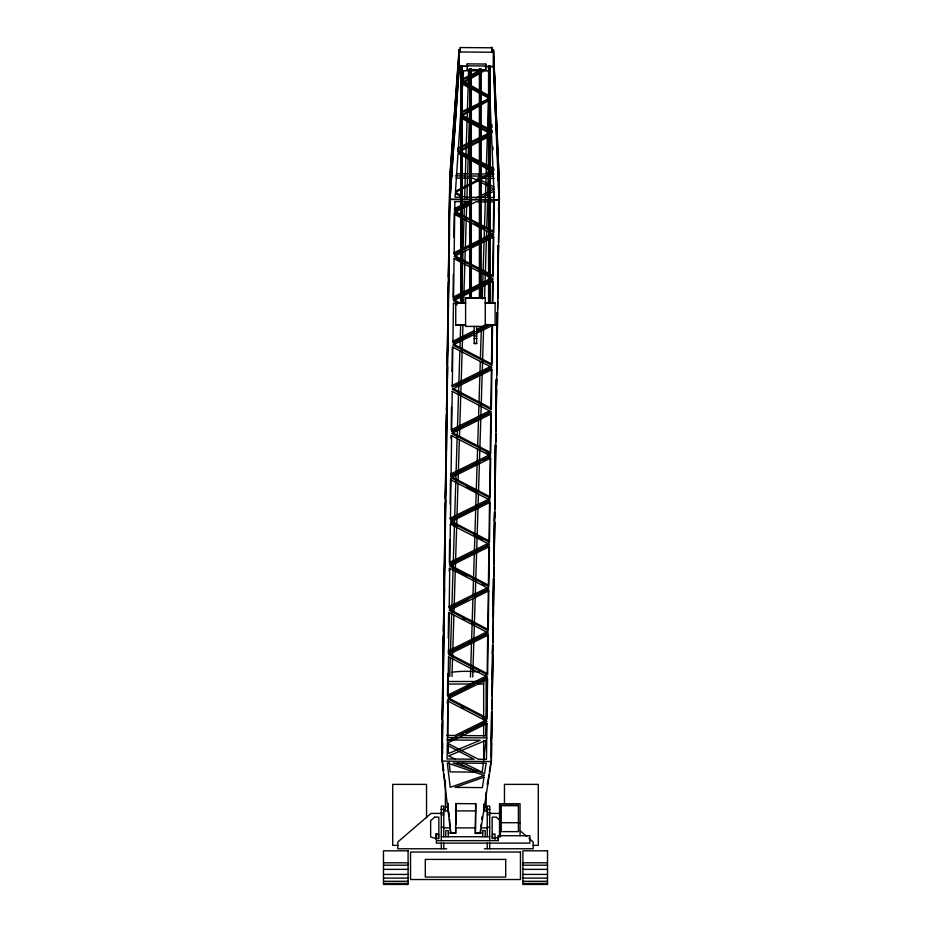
<?xml version="1.0" encoding="UTF-8"?>
<svg xmlns="http://www.w3.org/2000/svg" width="931" height="931" viewBox="0 0 931 931"><rect width="100%" height="100%" fill="white"/><g stroke="black" fill="none" stroke-linecap="round" stroke-linejoin="round"><path stroke-width="1.4" d="M435.976 839.471L435.976 834.001L438.431 834.001L438.431 838.54M438.431 835.235L438.431 834.001M492.569 838.54L492.569 834.001L495.024 834.001L495.024 839.471M498.306 840.646L498.306 835.724L529.89 835.724L529.89 843.114L436.383 843.114L436.383 840.646L498.306 840.646L498.306 835.724M475.66 803.43L475.345 833.385L480.256 833.431L491.347 761.535L499.202 199.839L499.039 176.25L493.5 50.099L492.01 50.088L493.5 50.099L493.465 66.59L498.969 199.839L499.016 176.285L498.574 211.465L499.074 189.528M493.651 68.731L493.674 59.759M442.12 752.69L442.656 720.769M443.331 672.217L443.889 632.3M446.415 451.046L446.973 411.13M460.298 51.973L460.31 47.539L492.301 47.818L492.29 52.264L460.298 51.973L460.31 47.539M491.708 711.703L491.254 742.054M492.196 696.935L492.79 654.865L492.231 694.77M492.848 645.509L492.394 653.806M492.86 646.23L492.848 650.536L492.906 646.265M492.965 617.486L493.407 610.631L492.965 641.983M493.546 578.291L493.023 609.572M494.058 564.233L494.64 522.163L494.082 562.068M494.722 512.085L494.256 521.104M494.827 483.34L495.257 477.929L494.827 509.28M495.42 444.855L494.873 476.87L495.269 444.785M495.909 431.53L496.502 389.461L495.944 429.366M496.56 378.673L496.107 388.402M497.282 312.164L496.723 344.167L497.107 312.711M497.759 298.828L497.899 260.028M498.434 245.249L497.957 255.699M455.678 829.149L455.655 833.21L450.732 833.164L442.144 761.093L441.957 737.527L449.813 175.831L459.053 49.785L460.286 49.797L459.064 49.785L459.076 66.264L467.688 66.357M455.725 824.831L455.981 803.255M467.292 65.368L467.315 63.89L485.761 64.041L485.761 66.497L493.721 66.567L499.423 199.804L450.01 199.385L459.181 66.276L459.053 49.785M467.281 69.534L467.327 65.845L485.784 65.996L485.738 69.697L467.281 69.534L467.269 68.557M485.749 65.519L485.761 64.041M442.016 737.724L442.202 724.039M442.819 679.805L442.26 719.71L443.272 676.534M444.052 591.336L443.493 631.253L444.506 588.066M444.669 547.102L444.11 587.019L445.123 543.832M445.286 502.868L444.739 542.785L445.74 499.598M445.914 458.634L445.355 498.55L446.356 455.364M447.148 370.166L446.589 410.082L447.59 366.895M447.764 325.931L447.206 365.848L448.218 322.661M448.381 281.697L447.823 321.614L448.835 278.427M448.998 237.463L448.439 277.38L449.452 234.193M449.615 193.229L449.056 233.146L449.871 190.471M449.801 180.358L449.859 188.434M449.941 199.199L442.144 761.093L491.347 761.535L491.172 737.969M447.357 703.906L447.392 701.043M447.776 673.904L447.474 695.282L485.842 676.313M448.276 638.224L448.626 612.563M449.208 571.18L449.242 568.329M449.65 539.782L449.324 562.58L488.973 542.982M450.139 504.102L450.499 478.441M451.058 438.478L451.104 435.627M451.5 407.08L451.186 429.878L489.555 410.92M452 371.399L452.338 347.158M453.35 274.377L453.036 297.187L491.405 278.218M453.874 237.265L454.212 213.036L459.251 215.655M486.459 723.445L486.285 735.769L460.694 735.537M487.076 679.269L486.529 717.754L448.707 698.099M487.693 635.035L487.146 673.52L449.324 653.865M488.31 590.801L487.774 629.286L449.941 609.63M488.926 546.567L488.391 585.052L450.557 565.396M489.543 502.333L489.008 540.83L451.174 521.162M490.777 413.864L490.241 452.361L452.408 432.694M491.393 369.63L490.858 408.127L453.025 388.46M492.01 325.396L491.475 363.893L453.653 344.226M492.336 302.552L492.627 281.162M493.255 236.928L492.708 275.425L454.887 255.769M493.744 201.247L493.325 231.191L455.503 211.535M493.791 198.396L493.884 191.274L481.094 197.593M492.836 302.563L493.139 281.185L453.49 300.783L457.272 302.75M491.219 738.167L491.533 711.854M492.045 679.514L492.476 645.09M492.953 610.247L493.453 578.209M493.896 546.811L494.373 512.55M495.769 412.677L496.176 379.476M497.62 279.987L498.097 245.726M491.359 757.019L491.556 743.334L491.265 744.09M491.615 739.005L491.999 711.924M492.034 709.073L492.173 699.1M493.465 606.302L493.849 579.222M493.884 576.37L494.024 566.397M494.698 517.834L494.78 512.131M495.327 473.6L495.723 445.099M495.758 442.248L495.874 433.695M496.56 385.131L496.642 379.429M496.7 375.158L497.119 345.226L496.689 346.332M497.177 340.897L497.573 312.397M497.608 309.546L497.736 300.992M498.411 252.441L498.516 245.307M498.55 242.456L498.969 212.524L498.55 213.63M499.028 208.207L499.144 199.641M455.655 833.21L456.167 803.581L475.857 803.756L475.345 833.385M492.301 47.818L492.29 52.264M449.708 676.395L450.301 657.507M450.534 650.245L454.607 519.51M454.7 516.612L459.867 351.01M459.961 348.113L460.193 340.851M460.275 337.941L460.682 324.872M462.23 275.483L462.637 262.402M462.73 259.505L462.951 252.243M463.044 249.333L463.999 218.832M464.092 215.922L464.36 207.206M464.453 204.308L464.546 201.399M464.627 198.489L468.619 70.663M451.977 676.441L452.745 651.747M452.838 648.849L453.886 615.438M453.967 612.528L454.107 608.176M454.2 605.266L455.515 563.139M455.608 560.241L456.644 526.83M456.737 523.92L456.923 518.113M457.005 515.204L458.005 483.247M458.099 480.349L459.367 439.676M459.46 436.767L461.089 384.48M461.182 381.57L462.951 324.919M463.626 303.134L466.664 205.809M466.897 198.547L467.571 176.75M467.665 173.853L470.888 70.721M470.458 677.093L470.749 667.702M470.795 666.363L471.517 643.135M471.61 640.225L472.925 598.133M473.006 595.223L474.321 553.119M474.414 550.221L476.183 493.605M476.276 490.695L477.091 464.569M477.184 461.66L477.591 448.591M477.684 445.693L478.499 419.555M478.592 416.657L478.953 405.043M479.034 402.134L479.896 374.553M479.989 371.644L480.315 361.484M480.396 358.586L481.397 326.641M482.258 299.06L482.665 285.992M482.758 283.094L484.073 240.989M484.167 238.08L484.434 229.375M484.527 226.466L486.017 178.566M486.157 174.202L489.24 75.481M472.727 676.918L475.217 597.027M475.31 594.118L476.625 551.99M476.719 549.092L477.987 508.419M478.08 505.51L478.441 493.896M478.534 490.986L479.395 463.394M479.488 460.484L480.803 418.356M480.885 415.447L482.2 373.331M482.293 370.422L483.561 329.749M484.562 297.792L484.97 284.723M485.063 281.814L485.284 274.552M485.377 271.643L486.645 230.981M486.738 228.072L487.553 201.922M487.693 197.57L488.286 178.682M488.414 174.33L489.229 148.18M461.299 104.365L460.554 115.56L488.74 99.442M462.265 89.97L462.649 84.209L488.728 98.081M450.01 199.385L459.286 66.276L467.304 66.345L467.315 63.89M487.402 783.844L487.588 781.074M450.267 172.479L450.034 179.66M453.036 134.576L450.418 170.373L451.896 169.361L453.106 133.587L454.421 132.679M455.515 100.757L453.188 132.47L454.503 131.574L455.585 99.768L456.865 97.208M457.831 69.022L455.655 98.721L456.946 96.102L457.901 68.033L458.832 66.171L458.855 68.347M483.387 762.489L482.258 772.183L462.847 762.803M483.701 759.708L485.947 740.308L448.614 755.925L455.084 759.056M480.582 829.393L480.256 833.431M480.92 826.542L481.246 823.679M481.746 819.396L482.072 816.534M487.309 785.229L488.903 774.836M489.322 772.171L490.765 762.826M451.826 170.466L450.336 171.49L450.15 194.788M488.787 100.548L460.473 116.666L491.44 133.145L490.195 104.051M454.27 208.719L468.34 201.759M476.009 197.966L493.919 189.109L472.925 178.205L456.097 178.054M454.235 210.871L470.865 202.655M453.653 252.953L493.302 233.344M454.898 254.477L461.299 251.312M471.528 246.261L493.267 235.508M453.001 299.34L478.581 286.701M481.141 285.433L492.65 279.742M452.419 341.421L474.158 330.668M476.719 329.399L486.948 324.349M489.997 324.523L452.908 342.864L453.455 302.947L457.249 304.914M453.665 342.945L471.575 334.089M477.964 330.936L488.193 325.873M451.803 385.655L491.452 366.046M455.608 385.911L491.417 368.21M452.431 431.414L490.8 412.445M450.557 474.112L490.206 454.514M450.534 476.276L479.954 461.729M482.502 460.473L490.183 456.679L489.625 496.595L451.791 476.928M449.941 518.346L489.59 498.748M451.198 519.882L489.566 500.913M449.301 564.745L488.95 545.147M448.707 606.814L488.356 587.217M449.964 608.35L467.862 599.494M474.263 596.329L488.321 589.381M448.09 651.048L487.739 631.451M448.067 653.213L487.704 633.615M448.719 696.819L474.298 684.169M476.858 682.9L487.088 677.849M486.506 719.919L455.015 735.49L446.915 735.409M460.566 734.885L463.161 733.605M465.756 732.325L486.471 722.084M461.823 79.263L478.069 71.466M479.372 71.85L461.753 80.31L489.462 96.009M461.857 111.65L489.497 98.383M461.811 112.686L489.543 99.373M457.773 148.134L460.81 146.667M462.055 146.074L492.208 131.608L461.753 116.224M457.691 149.181L460.857 147.668M462.16 147.04L492.255 132.598M493.872 170.513L486.529 174.039L494.024 174.109M499.063 837.341L492.162 838.54L492.162 817.139L496.316 817.139L500.354 820.618M462.311 65.857L460.67 65.857L460.67 302.936M490.195 65.857L488.554 65.857L488.554 302.936M465.593 298.118L485.272 298.118M465.593 302.808L455.748 302.808L455.748 325.152L465.593 325.152M485.272 302.808L495.117 302.808L495.117 325.152L485.272 325.152M455.748 303.017L465.593 303.017M485.272 303.017L495.117 303.017M455.748 324.954L465.593 324.954M485.272 324.954L495.117 324.954M474.216 336.149L476.672 336.044M474.216 338.651L476.672 338.605M474.216 343.388L476.672 343.388M476.509 681.492L447.869 681.492L447.869 695.573M447.869 684.029L472.203 684.029M476.509 684.029L483.666 684.029M499.54 805.385L500.366 805.385L500.354 836.946M501.181 805.583L518.404 805.583M445.402 807.026L447.869 807.026M483.666 807.026L486.122 807.026M441.306 809.411L443.761 809.411M487.239 809.411L489.694 809.411M441.306 809.481L443.761 809.481M487.239 809.481L489.694 809.481M443.761 810.889L448.114 810.889M455.352 810.889L475.648 810.889M484.341 810.889L487.239 810.889M441.306 812.844L443.761 812.844M487.239 812.844L489.694 812.844M441.306 813.415L431.03 813.415L397.828 841.973L397.828 848.769L446.659 848.769M489.694 813.415L499.97 813.415M441.306 814.869L443.761 814.869M487.239 814.869L489.694 814.869M499.54 821.782L500.366 821.782M499.54 822.713L520.045 822.713M441.306 827.228L443.761 827.228M487.239 827.228L489.694 827.228M443.761 827.88L449.557 827.88M455.352 827.88L475.648 827.88M481.443 827.88L487.239 827.88M499.54 831.278L500.366 831.278M499.54 831.627L500.366 831.627M448.276 833.059L455.655 833.164L450.732 833.164L449.533 819.105M482.724 833.059L475.345 833.164L480.268 832.942M441.306 836.748L489.694 836.748M397.828 845.371L392.707 845.371L392.707 784.379L426.538 784.379L426.538 817.779M533.172 845.371L538.293 845.371L538.293 784.379L504.462 784.379L504.462 803.255M484.341 848.769L533.172 848.769L533.172 841.973L528.889 838.284M383.479 862.804L408.081 862.804M522.919 862.804L547.521 862.804M383.479 865.202L408.081 865.202M522.919 865.202L547.521 865.202M383.479 869.368L408.081 869.368M522.919 869.368L547.521 869.368M383.479 874.418L408.081 874.418M522.919 874.418L547.521 874.418M383.479 878.108L408.081 878.108M522.919 878.108L547.521 878.108M383.479 881.285L408.081 881.285M522.919 881.285L547.521 881.285M383.479 883.414L408.081 883.414M522.919 883.414L547.521 883.414M461.334 197.267L455.084 197.209L455.34 193.415L461.38 196.627M456.318 173.771L484.457 174.027L493.826 169.523L490.649 167.917M452.699 175.866L449.813 175.831L449.987 199.397L499.202 199.839M455.596 175.889L493.255 176.203M494.07 178.391L477.184 178.24L493.954 186.956M447.753 737.585L486.832 737.934M447.124 739.959L480.187 740.25L448.393 753.551L447.38 742.682M474.601 772.113L450.092 771.892L449.208 762.373M484.9 66.532L493.511 66.625L493.5 50.099M457.947 762.698L476.183 771.52M461.823 115.165L492.162 130.491M457.936 150.31L489.543 166.277M490.602 166.812L493.779 168.418M457.866 151.357L489.462 167.324M474.391 223.521L479.43 226.14M481.955 227.455L484.469 228.758M456.109 258.574L459.902 260.54M481.339 271.689L488.903 275.611M454.27 300.003L460.566 303.273M486.424 452.547L488.95 453.863M466.897 486.96L476.986 492.196M451.151 523.327L457.447 526.609M473.844 535.127L482.665 539.712M456.83 570.843L466.92 576.08M482.049 583.946L484.574 585.25M462.521 618.347L465.046 619.662M461.287 706.815L463.801 708.13M482.724 717.952L485.237 719.267M488.694 96.987L462.719 83.162L484.225 70.919L488.775 70.954L489.264 82.196M489.054 168.837L458.087 152.358L491.533 135.356L493.058 170.967L490.055 169.372M489.101 169.942L458.017 153.406L455.492 191.204L493.104 172.072L490.102 170.478M461.671 81.358L489.497 97.057M520.324 830.918L526.748 836.445M494.21 82.196L494.827 82.975L495.56 114.676L496.258 115.549L494.873 84.023M495.595 115.723L496.304 116.596L497.026 150.391L497.817 151.369L496.351 117.643M497.073 151.439L497.864 152.428L498.457 180.789M498.9 190.68L498.539 183.256M491.219 47.027L492.313 49.401M444.006 774.499L445.239 784.856L445.216 780.993M441.957 737.527L442.621 744.684M448.067 803.36L448.335 806.223M448.87 811.948L449.266 816.243M442.725 747.942L442.202 742.391L442.679 753.691M443.272 765.154L443.575 770.88L442.341 760.522L442.225 745.091M498.923 176.541L497.91 153.475L498.481 180.416M491.917 124.731L492.034 127.605M492.86 146.923L492.988 149.786M498.55 185.036L498.644 189.249M485.726 68.719L485.738 69.697M520.045 835.724L520.045 803.744L499.54 803.744L499.54 835.724M490.195 67.09L490.195 302.936M489.694 840.646L489.694 806.06L487.239 806.06L487.239 836.748M489.694 843.114L489.694 848.769M489.38 65.857L489.38 302.936M487.239 843.114L487.239 848.769M486.122 674.8L486.122 718.395M486.122 722.375L486.122 735.827M486.122 740.192L486.122 744.544M486.122 792.118L486.122 810.54M485.191 836.748L485.191 830.592L482.724 830.592L482.724 836.748M483.666 681.492L483.666 736.328M483.666 740.296L483.666 760.86M483.666 804.14L483.666 810.54M481.176 68.766L481.176 298.013M480.349 68.766L480.349 298.013M476.672 326.257L476.672 343.574L474.216 343.574L474.216 326.257M471.33 68.766L471.33 298.013M470.516 68.766L470.516 298.013M462.311 67.09L462.311 302.936M461.485 65.857L461.485 302.936M448.276 836.748L448.276 830.592L445.809 830.592L445.809 836.748M447.869 699.903L447.869 736.328M447.869 742.1L447.869 753.284M447.869 804.14L447.869 810.54M445.402 780.492L445.402 810.54M443.761 836.748L443.761 806.06L441.306 806.06L441.306 840.646M443.761 843.114L443.761 848.769M441.306 843.114L441.306 848.769M435.976 834.001L435.976 838.54M452.117 672.217A85.466 70.768 0 0 1 471.47 671.46M472.611 671.53A85.466 70.768 0 0 1 479.407 672.217M469.69 68.754L469.69 298.013L469.69 68.766M479.535 68.754L479.535 298.013L479.535 68.766M493.674 56.663L494.78 81.928L493.674 56.663M443.435 635.57L442.877 675.475L443.435 635.57M446.531 414.4L445.972 454.316L446.531 414.4M497.934 257.864L497.794 296.675L498.353 256.758L497.934 257.864M447.287 745.289L447.089 758.974L474.1 759.219L447.287 745.289M447.904 701.055L447.346 740.96L486.994 721.362L447.904 701.055M448.521 656.821L447.962 696.725L487.611 677.128L448.521 656.821M449.138 612.586L448.579 652.491L488.228 632.894L449.138 612.586M449.754 568.352L449.196 608.257L488.845 588.66L449.754 568.352M450.371 524.118L449.813 564.023L489.462 544.426L450.371 524.118M450.988 479.884L450.429 519.789L490.078 500.191L450.988 479.884M451.605 435.65L451.046 475.555L490.695 455.957L451.605 435.65M452.222 391.416L451.663 431.321L491.312 411.723L452.222 391.416M452.838 347.182L452.28 387.087L491.929 367.489L452.838 347.182M454.084 258.713L453.525 298.63L493.174 279.021L454.084 258.713M454.7 214.479L454.142 254.396L493.791 234.787L454.7 214.479M454.875 201.596L454.759 210.162L471.761 201.748L454.875 201.596M486.96 723.527L486.459 759.324L478.359 759.254L447.311 743.124L486.96 723.527M487.576 679.293L487.018 719.197L447.927 698.89L487.576 679.293M488.193 635.058L487.635 674.963L448.544 654.656L488.193 635.058M488.81 590.824L488.251 630.729L449.161 610.422L488.81 590.824M489.427 546.59L488.868 586.495L449.789 566.188L489.427 546.59M490.043 502.356L489.497 542.261L450.406 521.954L490.043 502.356M490.672 458.122L490.113 498.038L451.023 477.719L490.672 458.122M491.289 413.888L490.73 453.804L451.64 433.485L491.289 413.888M491.905 369.654L491.347 409.57L452.257 389.251L491.905 369.654M492.522 325.419L491.964 365.336L452.873 345.017L492.522 325.419M493.756 236.951L493.197 276.868L454.107 256.549L493.756 236.951M494.245 201.957L493.814 232.634L454.724 212.315L476.02 201.794L494.245 201.957M460.403 117.713L458.168 151.194L491.487 134.25L460.403 117.713M463.545 70.744L462.788 82.056L482.293 70.907L463.545 70.744M458.762 56.267L457.982 66.985L458.832 65.251L458.762 56.267M483.969 777.257L482.374 787.614L454.98 787.37L483.969 777.257M486.122 763.304L484.527 773.649L453.06 763.001L486.122 763.304M434.684 817.139L430.646 820.618L430.646 836.946L435.813 838.54L438.838 838.54L438.838 817.139L434.684 817.139M493.162 173.189L455.41 192.368L464.65 197.291L494.198 197.535L493.162 173.189M484.248 775.453L450.208 787.323L447.299 762.955L484.248 775.453M485.272 297.862L465.593 297.862L465.593 326.409L485.272 326.409L485.272 297.862M518.404 805.385L501.181 805.385L501.181 831.627L518.404 831.627L518.404 805.385M408.081 850.818L383.479 850.818L383.479 884.45L408.081 884.45L408.081 850.818M547.521 850.818L522.919 850.818L522.919 884.45L547.521 884.45L547.521 850.818M520.452 852.028L410.548 852.028L410.548 879.527L520.452 879.527L520.452 852.028M505.696 859.406L425.304 859.406L425.304 877.072L505.696 877.072L505.696 859.406"/></g></svg>
